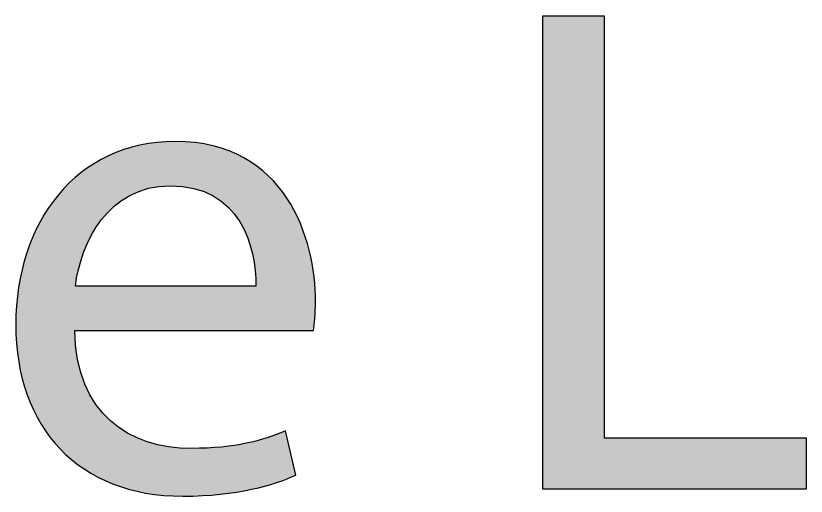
# Model space of a CAD drawing. Extents: x 4 to 571, y -212 to -4.
# Drawn here: x 449.5 to 459.64, y -171.9 to -165.74 of the extents above; entities that cross this region are included whole.
import ezdxf

# ---------------------------------------------------------------- set-up
doc = ezdxf.new("R2010")
doc.units = 0
doc.layers.add('LAYER_1', color=7, linetype='CONTINUOUS')

# ---------------------------------------------------------------- blocks, each defined once
blk = doc.blocks.new('*U6')
at = {"layer": 'LAYER_1', "color": 250}
for points in [[(451.08, -167.994), (450.965, -167.438), (451.08, -167.406)], [(451.095, -167.989), (451.08, -167.406), (451.095, -167.402)], [(451.169, -167.966), (451.095, -167.402), (451.169, -167.39)], [(451.189, -167.96), (451.169, -167.39), (451.189, -167.387)], [(451.204, -167.955), (451.189, -167.387), (451.204, -167.385)], [(451.315, -167.935), (451.204, -167.385), (451.315, -167.367)], [(451.339, -167.931), (451.315, -167.367), (451.339, -167.366)], [(451.401, -167.927), (451.339, -167.366), (451.401, -167.363)], [(451.463, -167.923), (451.401, -167.363), (451.463, -167.359)], [(451.484, -167.922), (451.463, -167.359), (451.484, -167.358)], [(451.547, -167.926), (451.484, -167.358), (451.547, -167.355)], [(451.484, -167.922), (451.484, -167.358), (451.547, -167.926)], [(451.547, -167.926), (451.547, -167.355), (451.643, -167.931)], [(451.643, -167.931), (451.643, -167.361), (451.646, -167.932)], [(451.646, -167.932), (451.646, -167.361), (451.754, -167.951)], [(451.754, -167.951), (451.754, -167.367), (451.787, -167.957)], [(451.787, -167.957), (451.787, -167.369), (451.802, -167.961)], [(451.802, -167.961), (451.802, -167.369), (451.917, -167.998)], [(451.917, -167.998), (451.917, -167.39), (452.033, -168.052)], [(450.764, -168.185), (450.746, -167.516), (450.764, -167.509)], [(450.86, -168.11), (450.764, -167.509), (450.86, -167.47)], [(450.887, -168.094), (450.86, -167.47), (450.887, -167.459)], [(450.938, -168.063), (450.887, -167.459), (450.938, -167.445)], [(450.95, -168.055), (450.938, -167.445), (450.95, -167.442)], [(450.965, -168.046), (450.95, -167.442), (450.965, -167.438)], [(452.033, -168.052), (452.033, -167.41), (452.033, -168.052)], [(452.033, -168.052), (452.033, -167.411), (452.126, -168.113)], [(452.126, -168.113), (452.126, -167.44), (452.135, -168.119)], [(452.135, -168.119), (452.135, -167.443), (452.14, -168.123)], [(452.14, -168.123), (452.14, -167.444), (452.225, -168.197)], [(452.225, -168.197), (452.225, -167.471), (452.241, -168.214)], [(452.241, -168.214), (452.241, -167.476), (452.304, -168.283)], [(452.304, -168.283), (452.304, -167.505), (452.371, -168.377)], [(450.555, -168.423), (450.532, -167.624), (450.555, -167.611)], [(450.6, -168.36), (450.555, -167.611), (450.6, -167.587)], [(450.677, -168.268), (450.6, -167.587), (450.677, -167.545)], [(450.692, -168.254), (450.677, -167.545), (450.692, -167.537)], [(450.717, -168.23), (450.692, -167.537), (450.717, -167.528)], [(450.746, -168.202), (450.717, -167.528), (450.746, -167.516)], [(452.371, -168.377), (452.371, -167.536), (452.427, -168.476)], [(452.427, -168.476), (452.427, -167.563), (452.428, -168.479)], [(452.428, -168.479), (452.428, -167.563), (452.458, -168.547)], [(452.458, -168.547), (452.458, -167.582), (452.474, -168.581)], [(452.474, -168.581), (452.474, -167.592), (452.526, -168.751)], [(450.47, -168.561), (450.389, -167.72), (450.47, -167.664)], [(450.511, -168.491), (450.47, -167.664), (450.511, -167.635)], [(450.53, -168.458), (450.511, -167.635), (450.53, -167.625)], [(450.532, -168.456), (450.53, -167.625), (450.532, -167.624)], [(452.526, -168.751), (452.526, -167.626), (452.54, -168.796)], [(452.54, -168.796), (452.54, -167.635), (452.574, -169.009)], [(452.574, -169.009), (452.574, -167.657), (452.582, -169.209)], [(450.297, -169.051), (450.269, -167.817), (450.297, -167.792)], [(450.306, -168.996), (450.297, -167.792), (450.306, -167.784)], [(450.343, -168.875), (450.306, -167.784), (450.343, -167.752)], [(450.373, -168.777), (450.343, -167.752), (450.373, -167.731)], [(450.379, -168.762), (450.373, -167.731), (450.379, -167.727)], [(450.389, -168.739), (450.379, -167.727), (450.389, -167.72)], [(450.189, -171.404), (450.072, -168.013), (450.189, -167.886)], [(450.218, -171.432), (450.189, -167.886), (450.218, -167.861)], [(450.189, -171.404), (450.189, -167.886), (450.218, -171.432)], [(450.26, -171.463), (450.218, -167.861), (450.26, -167.824)], [(450.218, -171.432), (450.218, -167.861), (450.26, -171.463)], [(450.269, -169.776), (450.26, -167.824), (450.269, -167.817)], [(450.072, -171.295), (450.05, -168.037), (450.072, -168.013)], [(450.072, -171.295), (450.072, -168.013), (450.189, -171.404)], [(450.05, -171.269), (449.942, -168.18), (450.05, -168.037)], [(450.05, -171.269), (450.05, -168.037), (450.072, -171.295)], [(449.925, -171.118), (449.828, -168.363), (449.925, -168.203)], [(449.942, -171.143), (449.925, -168.203), (449.942, -168.18)], [(449.925, -171.118), (449.925, -168.203), (449.942, -171.143)], [(449.942, -171.143), (449.942, -168.18), (450.05, -171.269)], [(449.816, -170.954), (449.731, -168.56), (449.816, -168.384)], [(449.828, -170.977), (449.816, -168.384), (449.828, -168.363)], [(449.816, -170.954), (449.816, -168.384), (449.828, -170.977)], [(449.828, -170.977), (449.828, -168.363), (449.925, -171.118)], [(449.722, -170.775), (449.65, -168.769), (449.722, -168.577)], [(449.731, -170.796), (449.722, -168.577), (449.731, -168.56)], [(449.722, -170.775), (449.722, -168.577), (449.731, -170.796)], [(449.731, -170.796), (449.731, -168.56), (449.816, -170.954)], [(449.645, -170.584), (449.587, -168.989), (449.645, -168.783)], [(449.65, -170.602), (449.645, -168.783), (449.65, -168.769)], [(449.645, -170.584), (449.645, -168.783), (449.65, -170.602)], [(449.65, -170.602), (449.65, -168.769), (449.722, -170.775)], [(449.584, -170.381), (449.541, -169.219), (449.584, -169)], [(449.587, -170.395), (449.584, -169), (449.587, -168.989)], [(449.584, -170.381), (449.584, -169), (449.587, -170.395)], [(449.587, -170.395), (449.587, -168.989), (449.645, -170.584)], [(449.54, -170.165), (449.513, -169.459), (449.54, -169.226)], [(449.541, -170.176), (449.54, -169.226), (449.541, -169.219)], [(449.54, -170.165), (449.54, -169.226), (449.541, -170.176)], [(449.541, -170.176), (449.541, -169.219), (449.584, -170.381)], [(449.513, -169.937), (449.504, -169.704), (449.513, -169.461)], [(449.513, -169.946), (449.513, -169.461), (449.513, -169.459)], [(449.513, -169.946), (449.513, -169.459), (449.54, -170.165)], [(449.513, -169.937), (449.513, -169.461), (449.513, -169.946)], [(450.26, -171.463), (450.26, -169.776), (450.269, -171.47)], [(450.269, -171.47), (450.269, -169.867), (450.297, -171.49)], [(450.297, -171.49), (450.297, -170.149), (450.306, -171.498)], [(450.306, -171.498), (450.306, -170.181), (450.343, -171.525)], [(450.343, -171.525), (450.343, -170.306), (450.373, -171.547)], [(450.373, -171.547), (450.373, -170.407), (450.379, -171.552)], [(450.379, -171.552), (450.379, -170.429), (450.389, -171.558)], [(450.389, -171.558), (450.389, -170.464), (450.47, -171.605)], [(450.47, -171.605), (450.47, -170.612), (450.511, -171.63)], [(450.511, -171.63), (450.511, -170.687), (450.53, -171.641)], [(450.53, -171.641), (450.53, -170.723), (450.532, -171.642)], [(450.532, -171.642), (450.532, -170.725), (450.555, -171.656)], [(450.555, -171.656), (450.555, -170.752), (450.6, -171.676)], [(450.6, -171.676), (450.6, -170.802), (450.677, -171.711)], [(450.677, -171.711), (450.677, -170.89), (450.692, -171.718)], [(450.692, -171.718), (450.692, -170.907), (450.717, -171.729)], [(450.717, -171.729), (450.717, -170.934), (450.746, -171.742)], [(450.746, -171.742), (450.746, -170.955), (450.764, -171.748)], [(450.764, -171.748), (450.764, -170.968), (450.86, -171.78)], [(450.86, -171.78), (450.86, -171.037), (450.887, -171.789)], [(450.887, -171.789), (450.887, -171.056), (450.938, -171.806)], [(450.938, -171.806), (450.938, -171.092), (450.95, -171.81)], [(450.95, -171.81), (450.95, -171.098), (450.965, -171.814)], [(450.965, -171.814), (450.965, -171.104), (451.08, -171.84)], [(451.08, -171.84), (451.08, -171.155), (451.095, -171.843)], [(452.726, -171.759), (452.595, -171.187), (452.726, -171.152)], [(452.741, -171.754), (452.726, -171.152), (452.741, -171.146)], [(452.848, -171.726), (452.741, -171.146), (452.848, -171.105)], [(452.87, -171.717), (452.848, -171.105), (452.87, -171.097)], [(452.96, -171.683), (452.87, -171.097), (452.96, -171.063)], [(451.095, -171.843), (451.095, -171.161), (451.169, -171.86)], [(451.169, -171.86), (451.169, -171.194), (451.189, -171.862)], [(451.189, -171.862), (451.189, -171.203), (451.204, -171.864)], [(451.204, -171.864), (451.204, -171.206), (451.315, -171.879)], [(451.315, -171.879), (451.315, -171.232), (451.339, -171.882)], [(451.339, -171.882), (451.339, -171.238), (451.401, -171.89)], [(451.401, -171.89), (451.401, -171.253), (451.463, -171.893)], [(452.225, -171.86), (452.14, -171.271), (452.225, -171.258)], [(452.241, -171.858), (452.225, -171.258), (452.241, -171.256)], [(452.304, -171.848), (452.241, -171.256), (452.304, -171.246)], [(452.371, -171.837), (452.304, -171.246), (452.371, -171.236)], [(452.427, -171.828), (452.371, -171.236), (452.427, -171.228)], [(452.428, -171.828), (452.427, -171.228), (452.428, -171.228)], [(452.458, -171.823), (452.428, -171.228), (452.458, -171.223)], [(452.474, -171.821), (452.458, -171.223), (452.474, -171.219)], [(452.526, -171.813), (452.474, -171.219), (452.526, -171.205)], [(452.54, -171.809), (452.526, -171.205), (452.54, -171.201)], [(452.574, -171.8), (452.54, -171.201), (452.574, -171.192)], [(452.582, -171.797), (452.574, -171.192), (452.582, -171.19)], [(452.595, -171.794), (452.582, -171.19), (452.595, -171.187)], [(451.463, -171.893), (451.463, -171.267), (451.484, -171.894)], [(451.484, -171.894), (451.484, -171.269), (451.547, -171.896)], [(451.547, -171.896), (451.547, -171.273), (451.643, -171.9)], [(451.643, -171.9), (451.643, -171.28), (451.646, -171.9)], [(451.787, -171.893), (451.754, -171.288), (451.787, -171.287)], [(451.802, -171.892), (451.787, -171.287), (451.802, -171.286)], [(451.917, -171.886), (451.802, -171.286), (451.917, -171.281)], [(452.033, -171.881), (451.917, -171.281), (452.033, -171.276)], [(452.126, -171.876), (452.033, -171.276), (452.126, -171.272)], [(452.033, -171.881), (452.033, -171.276), (452.033, -171.276)], [(452.135, -171.874), (452.126, -171.272), (452.135, -171.271)], [(452.14, -171.874), (452.135, -171.271), (452.14, -171.271)]]:
    blk.add_solid(points, dxfattribs=at)
at = {"layer": 'LAYER_1', "color": 250, "extrusion": (0, 0, -1)}
for points in [[(-451.08, -167.994), (-451.08, -167.406), (-451.095, -167.989)], [(-451.095, -167.989), (-451.095, -167.402), (-451.169, -167.966)], [(-451.169, -167.966), (-451.169, -167.39), (-451.189, -167.96)], [(-451.189, -167.96), (-451.189, -167.387), (-451.204, -167.955)], [(-451.204, -167.955), (-451.204, -167.385), (-451.315, -167.935)], [(-451.315, -167.935), (-451.315, -167.367), (-451.339, -167.931)], [(-451.339, -167.931), (-451.339, -167.366), (-451.401, -167.927)], [(-451.401, -167.927), (-451.401, -167.363), (-451.463, -167.923)], [(-451.463, -167.923), (-451.463, -167.359), (-451.484, -167.922)], [(-451.643, -167.931), (-451.547, -167.355), (-451.643, -167.361)], [(-451.646, -167.932), (-451.643, -167.361), (-451.646, -167.361)], [(-451.754, -167.951), (-451.646, -167.361), (-451.754, -167.367)], [(-451.787, -167.957), (-451.754, -167.367), (-451.787, -167.369)], [(-451.802, -167.961), (-451.787, -167.369), (-451.802, -167.369)], [(-451.917, -167.998), (-451.802, -167.369), (-451.917, -167.39)], [(-452.033, -168.052), (-451.917, -167.39), (-452.033, -167.41)], [(-450.764, -168.185), (-450.764, -167.509), (-450.86, -168.11)], [(-450.86, -168.11), (-450.86, -167.47), (-450.887, -168.094)], [(-450.887, -168.094), (-450.887, -167.459), (-450.938, -168.063)], [(-450.938, -168.063), (-450.938, -167.445), (-450.95, -168.055)], [(-450.95, -168.055), (-450.95, -167.442), (-450.965, -168.046)], [(-450.965, -168.046), (-450.965, -167.438), (-451.08, -167.994)], [(-452.033, -168.052), (-452.033, -167.41), (-452.033, -167.411)], [(-452.126, -168.113), (-452.033, -167.411), (-452.126, -167.44)], [(-452.135, -168.119), (-452.126, -167.44), (-452.135, -167.443)], [(-452.14, -168.123), (-452.135, -167.443), (-452.14, -167.444)], [(-452.225, -168.197), (-452.14, -167.444), (-452.225, -167.471)], [(-452.241, -168.214), (-452.225, -167.471), (-452.241, -167.476)], [(-452.304, -168.283), (-452.241, -167.476), (-452.304, -167.505)], [(-452.371, -168.377), (-452.304, -167.505), (-452.371, -167.536)], [(-450.555, -168.423), (-450.555, -167.611), (-450.6, -168.36)], [(-450.6, -168.36), (-450.6, -167.587), (-450.677, -168.268)], [(-450.677, -168.268), (-450.677, -167.545), (-450.692, -168.254)], [(-450.692, -168.254), (-450.692, -167.537), (-450.717, -168.23)], [(-450.717, -168.23), (-450.717, -167.528), (-450.746, -168.202)], [(-450.746, -168.202), (-450.746, -167.516), (-450.764, -168.185)], [(-452.427, -168.476), (-452.371, -167.536), (-452.427, -167.563)], [(-452.428, -168.479), (-452.427, -167.563), (-452.428, -167.563)], [(-452.458, -168.547), (-452.428, -167.563), (-452.458, -167.582)], [(-452.474, -168.581), (-452.458, -167.582), (-452.474, -167.592)], [(-452.526, -168.751), (-452.474, -167.592), (-452.526, -167.626)], [(-450.47, -168.561), (-450.47, -167.664), (-450.511, -168.491)], [(-450.511, -168.491), (-450.511, -167.635), (-450.53, -168.458)], [(-450.53, -168.458), (-450.53, -167.625), (-450.532, -168.456)], [(-450.532, -168.456), (-450.532, -167.624), (-450.555, -168.423)], [(-452.54, -168.796), (-452.526, -167.626), (-452.54, -167.635)], [(-452.574, -169.009), (-452.54, -167.635), (-452.574, -167.657)], [(-452.582, -169.209), (-452.574, -167.657), (-452.582, -167.662)], [(-452.582, -169.776), (-452.582, -167.662), (-452.595, -169.776)], [(-452.595, -169.776), (-452.582, -167.662), (-452.595, -167.67)], [(-452.595, -169.776), (-452.595, -167.67), (-452.726, -169.776)], [(-452.726, -169.776), (-452.595, -167.67), (-452.726, -167.78)], [(-450.297, -169.051), (-450.297, -167.792), (-450.306, -168.996)], [(-450.306, -168.996), (-450.306, -167.784), (-450.343, -168.875)], [(-450.343, -168.875), (-450.343, -167.752), (-450.373, -168.777)], [(-450.373, -168.777), (-450.373, -167.731), (-450.379, -168.762)], [(-450.379, -168.762), (-450.379, -167.727), (-450.389, -168.739)], [(-450.389, -168.739), (-450.389, -167.72), (-450.47, -168.561)], [(-452.726, -169.776), (-452.726, -167.78), (-452.741, -169.776)], [(-452.741, -169.776), (-452.726, -167.78), (-452.741, -167.793)], [(-452.741, -169.776), (-452.741, -167.793), (-452.848, -169.776)], [(-452.848, -169.776), (-452.741, -167.793), (-452.848, -167.908)], [(-450.26, -169.776), (-450.26, -167.824), (-450.269, -169.776)], [(-450.269, -169.209), (-450.269, -167.817), (-450.297, -169.051)], [(-452.848, -169.776), (-452.848, -167.908), (-452.87, -169.776)], [(-452.87, -169.776), (-452.848, -167.908), (-452.87, -167.931)], [(-452.87, -169.776), (-452.87, -167.931), (-452.96, -169.776)], [(-452.96, -169.776), (-452.87, -167.931), (-452.96, -168.054)], [(-452.96, -169.776), (-452.96, -168.054), (-452.98, -169.776)], [(-452.98, -169.776), (-452.96, -168.054), (-452.98, -168.081)], [(-452.98, -169.776), (-452.98, -168.081), (-453.095, -169.776)], [(-453.095, -169.776), (-452.98, -168.081), (-453.095, -168.298)], [(-453.095, -169.776), (-453.095, -168.298), (-453.152, -169.776)], [(-453.152, -169.776), (-453.095, -168.298), (-453.152, -168.406)], [(-453.152, -169.776), (-453.152, -168.406), (-453.266, -169.776)], [(-453.266, -169.776), (-453.152, -168.406), (-453.266, -168.749)], [(-453.266, -169.776), (-453.266, -168.749), (-453.32, -169.776)], [(-453.32, -169.776), (-453.266, -168.749), (-453.32, -169.046)], [(-453.32, -169.776), (-453.32, -169.046), (-453.328, -169.668)], [(-453.328, -169.668), (-453.32, -169.046), (-453.328, -169.089)], [(-453.328, -169.668), (-453.328, -169.089), (-453.347, -169.407)], [(-450.269, -169.776), (-450.269, -169.209), (-450.297, -169.776)], [(-450.297, -169.776), (-450.269, -169.209), (-450.297, -169.209)], [(-450.297, -169.776), (-450.297, -169.209), (-450.306, -169.776)], [(-450.306, -169.776), (-450.297, -169.209), (-450.306, -169.209)], [(-450.306, -169.776), (-450.306, -169.209), (-450.343, -169.776)], [(-450.343, -169.776), (-450.306, -169.209), (-450.343, -169.209)], [(-450.343, -169.776), (-450.343, -169.209), (-450.373, -169.776)], [(-450.373, -169.776), (-450.343, -169.209), (-450.373, -169.209)], [(-450.373, -169.776), (-450.373, -169.209), (-450.379, -169.776)], [(-450.379, -169.776), (-450.373, -169.209), (-450.379, -169.209)], [(-450.379, -169.776), (-450.379, -169.209), (-450.389, -169.776)], [(-450.389, -169.776), (-450.379, -169.209), (-450.389, -169.209)], [(-450.389, -169.776), (-450.389, -169.209), (-450.47, -169.776)], [(-450.47, -169.776), (-450.389, -169.209), (-450.47, -169.209)], [(-450.47, -169.776), (-450.47, -169.209), (-450.511, -169.776)], [(-450.511, -169.776), (-450.47, -169.209), (-450.511, -169.209)], [(-450.511, -169.776), (-450.511, -169.209), (-450.53, -169.776)], [(-450.53, -169.776), (-450.511, -169.209), (-450.53, -169.209)], [(-450.53, -169.776), (-450.53, -169.209), (-450.532, -169.776)], [(-450.532, -169.776), (-450.53, -169.209), (-450.532, -169.209)], [(-450.532, -169.776), (-450.532, -169.209), (-450.555, -169.776)], [(-450.555, -169.776), (-450.532, -169.209), (-450.555, -169.209)], [(-450.555, -169.776), (-450.555, -169.209), (-450.6, -169.776)], [(-450.6, -169.776), (-450.555, -169.209), (-450.6, -169.209)], [(-450.6, -169.776), (-450.6, -169.209), (-450.677, -169.776)], [(-450.677, -169.776), (-450.6, -169.209), (-450.677, -169.209)], [(-450.677, -169.776), (-450.677, -169.209), (-450.692, -169.776)], [(-450.692, -169.776), (-450.677, -169.209), (-450.692, -169.209)], [(-450.692, -169.776), (-450.692, -169.209), (-450.717, -169.776)], [(-450.717, -169.776), (-450.692, -169.209), (-450.717, -169.209)], [(-450.717, -169.776), (-450.717, -169.209), (-450.746, -169.776)], [(-450.746, -169.776), (-450.717, -169.209), (-450.746, -169.209)], [(-450.746, -169.776), (-450.746, -169.209), (-450.764, -169.776)], [(-450.764, -169.776), (-450.746, -169.209), (-450.764, -169.209)], [(-450.764, -169.776), (-450.764, -169.209), (-450.86, -169.776)], [(-450.86, -169.776), (-450.764, -169.209), (-450.86, -169.209)], [(-450.86, -169.776), (-450.86, -169.209), (-450.887, -169.776)], [(-450.887, -169.776), (-450.86, -169.209), (-450.887, -169.209)], [(-450.887, -169.776), (-450.887, -169.209), (-450.938, -169.776)], [(-450.938, -169.776), (-450.887, -169.209), (-450.938, -169.209)], [(-450.938, -169.776), (-450.938, -169.209), (-450.95, -169.776)], [(-450.95, -169.776), (-450.938, -169.209), (-450.95, -169.209)], [(-450.95, -169.776), (-450.95, -169.209), (-450.965, -169.776)], [(-450.965, -169.776), (-450.95, -169.209), (-450.965, -169.209)], [(-450.965, -169.776), (-450.965, -169.209), (-451.08, -169.776)], [(-451.08, -169.776), (-450.965, -169.209), (-451.08, -169.209)], [(-451.08, -169.776), (-451.08, -169.209), (-451.095, -169.776)], [(-451.095, -169.776), (-451.08, -169.209), (-451.095, -169.209)], [(-451.095, -169.776), (-451.095, -169.209), (-451.169, -169.776)], [(-451.169, -169.776), (-451.095, -169.209), (-451.169, -169.209)], [(-451.169, -169.776), (-451.169, -169.209), (-451.189, -169.776)], [(-451.189, -169.776), (-451.169, -169.209), (-451.189, -169.209)], [(-451.189, -169.776), (-451.189, -169.209), (-451.204, -169.776)], [(-451.204, -169.776), (-451.189, -169.209), (-451.204, -169.209)], [(-451.204, -169.776), (-451.204, -169.209), (-451.315, -169.776)], [(-451.315, -169.776), (-451.204, -169.209), (-451.315, -169.209)], [(-451.315, -169.776), (-451.315, -169.209), (-451.339, -169.776)], [(-451.339, -169.776), (-451.315, -169.209), (-451.339, -169.209)], [(-451.339, -169.776), (-451.339, -169.209), (-451.401, -169.776)], [(-451.401, -169.776), (-451.339, -169.209), (-451.401, -169.209)], [(-451.401, -169.776), (-451.401, -169.209), (-451.463, -169.776)], [(-451.463, -169.776), (-451.401, -169.209), (-451.463, -169.209)], [(-451.463, -169.776), (-451.463, -169.209), (-451.484, -169.776)], [(-451.484, -169.776), (-451.463, -169.209), (-451.484, -169.209)], [(-451.484, -169.776), (-451.484, -169.209), (-451.547, -169.776)], [(-451.547, -169.776), (-451.484, -169.209), (-451.547, -169.209)], [(-451.547, -169.776), (-451.547, -169.209), (-451.643, -169.776)], [(-451.643, -169.776), (-451.547, -169.209), (-451.643, -169.209)], [(-451.643, -169.776), (-451.643, -169.209), (-451.646, -169.776)], [(-451.646, -169.776), (-451.643, -169.209), (-451.646, -169.209)], [(-451.646, -169.776), (-451.646, -169.209), (-451.754, -169.776)], [(-451.754, -169.776), (-451.646, -169.209), (-451.754, -169.209)], [(-451.754, -169.776), (-451.754, -169.209), (-451.787, -169.776)], [(-451.787, -169.776), (-451.754, -169.209), (-451.787, -169.209)], [(-451.787, -169.776), (-451.787, -169.209), (-451.802, -169.776)], [(-451.802, -169.776), (-451.787, -169.209), (-451.802, -169.209)], [(-451.802, -169.776), (-451.802, -169.209), (-451.917, -169.776)], [(-451.917, -169.776), (-451.802, -169.209), (-451.917, -169.209)], [(-451.917, -169.776), (-451.917, -169.209), (-452.033, -169.776)], [(-452.033, -169.776), (-451.917, -169.209), (-452.033, -169.209)], [(-452.033, -169.776), (-452.033, -169.209), (-452.033, -169.776)], [(-452.033, -169.776), (-452.033, -169.209), (-452.033, -169.209)], [(-452.033, -169.776), (-452.033, -169.209), (-452.126, -169.776)], [(-452.126, -169.776), (-452.033, -169.209), (-452.126, -169.209)], [(-452.126, -169.776), (-452.126, -169.209), (-452.135, -169.776)], [(-452.135, -169.776), (-452.126, -169.209), (-452.135, -169.209)], [(-452.135, -169.776), (-452.135, -169.209), (-452.14, -169.776)], [(-452.14, -169.776), (-452.135, -169.209), (-452.14, -169.209)], [(-452.14, -169.776), (-452.14, -169.209), (-452.225, -169.776)], [(-452.225, -169.776), (-452.14, -169.209), (-452.225, -169.209)], [(-452.225, -169.776), (-452.225, -169.209), (-452.241, -169.776)], [(-452.241, -169.776), (-452.225, -169.209), (-452.241, -169.209)], [(-452.241, -169.776), (-452.241, -169.209), (-452.304, -169.776)], [(-452.304, -169.776), (-452.241, -169.209), (-452.304, -169.209)], [(-452.304, -169.776), (-452.304, -169.209), (-452.371, -169.776)], [(-452.371, -169.776), (-452.304, -169.209), (-452.371, -169.209)], [(-452.371, -169.776), (-452.371, -169.209), (-452.427, -169.776)], [(-452.427, -169.776), (-452.371, -169.209), (-452.427, -169.209)], [(-452.427, -169.776), (-452.427, -169.209), (-452.428, -169.776)], [(-452.428, -169.776), (-452.427, -169.209), (-452.428, -169.209)], [(-452.428, -169.776), (-452.428, -169.209), (-452.458, -169.776)], [(-452.458, -169.776), (-452.428, -169.209), (-452.458, -169.209)], [(-452.458, -169.776), (-452.458, -169.209), (-452.474, -169.776)], [(-452.474, -169.776), (-452.458, -169.209), (-452.474, -169.209)], [(-452.474, -169.776), (-452.474, -169.209), (-452.526, -169.776)], [(-452.526, -169.776), (-452.474, -169.209), (-452.526, -169.209)], [(-452.526, -169.776), (-452.526, -169.209), (-452.54, -169.776)], [(-452.54, -169.776), (-452.526, -169.209), (-452.54, -169.209)], [(-452.54, -169.776), (-452.54, -169.209), (-452.574, -169.776)], [(-452.574, -169.776), (-452.54, -169.209), (-452.574, -169.209)], [(-452.574, -169.776), (-452.574, -169.209), (-452.582, -169.776)], [(-452.582, -169.776), (-452.574, -169.209), (-452.582, -169.209)], [(-450.269, -171.47), (-450.26, -169.776), (-450.269, -169.867)], [(-450.297, -171.49), (-450.269, -169.867), (-450.297, -170.149)], [(-450.306, -171.498), (-450.297, -170.149), (-450.306, -170.181)], [(-450.343, -171.525), (-450.306, -170.181), (-450.343, -170.306)], [(-450.373, -171.547), (-450.343, -170.306), (-450.373, -170.407)], [(-450.379, -171.552), (-450.373, -170.407), (-450.379, -170.429)], [(-450.389, -171.558), (-450.379, -170.429), (-450.389, -170.464)], [(-450.47, -171.605), (-450.389, -170.464), (-450.47, -170.612)], [(-450.511, -171.63), (-450.47, -170.612), (-450.511, -170.687)], [(-450.53, -171.641), (-450.511, -170.687), (-450.53, -170.723)], [(-450.532, -171.642), (-450.53, -170.723), (-450.532, -170.725)], [(-450.555, -171.656), (-450.532, -170.725), (-450.555, -170.752)], [(-450.6, -171.676), (-450.555, -170.752), (-450.6, -170.802)], [(-450.677, -171.711), (-450.6, -170.802), (-450.677, -170.89)], [(-450.692, -171.718), (-450.677, -170.89), (-450.692, -170.907)], [(-450.717, -171.729), (-450.692, -170.907), (-450.717, -170.934)], [(-450.746, -171.742), (-450.717, -170.934), (-450.746, -170.955)], [(-450.764, -171.748), (-450.746, -170.955), (-450.764, -170.968)], [(-450.86, -171.78), (-450.764, -170.968), (-450.86, -171.037)], [(-450.887, -171.789), (-450.86, -171.037), (-450.887, -171.056)], [(-450.938, -171.806), (-450.887, -171.056), (-450.938, -171.092)], [(-450.95, -171.81), (-450.938, -171.092), (-450.95, -171.098)], [(-450.965, -171.814), (-450.95, -171.098), (-450.965, -171.104)], [(-451.08, -171.84), (-450.965, -171.104), (-451.08, -171.155)], [(-451.095, -171.843), (-451.08, -171.155), (-451.095, -171.161)], [(-452.726, -171.759), (-452.726, -171.152), (-452.741, -171.754)], [(-452.741, -171.754), (-452.741, -171.146), (-452.848, -171.726)], [(-452.848, -171.726), (-452.848, -171.105), (-452.87, -171.717)], [(-452.87, -171.717), (-452.87, -171.097), (-452.96, -171.683)], [(-452.96, -171.683), (-452.96, -171.063), (-452.98, -171.675)], [(-452.98, -171.675), (-452.96, -171.063), (-452.98, -171.148)], [(-452.98, -171.675), (-452.98, -171.148), (-453.095, -171.63)], [(-451.169, -171.86), (-451.095, -171.161), (-451.169, -171.194)], [(-451.189, -171.862), (-451.169, -171.194), (-451.189, -171.203)], [(-451.204, -171.864), (-451.189, -171.203), (-451.204, -171.206)], [(-451.315, -171.879), (-451.204, -171.206), (-451.315, -171.232)], [(-451.339, -171.882), (-451.315, -171.232), (-451.339, -171.238)], [(-451.401, -171.89), (-451.339, -171.238), (-451.401, -171.253)], [(-451.463, -171.893), (-451.401, -171.253), (-451.463, -171.267)], [(-452.225, -171.86), (-452.225, -171.258), (-452.241, -171.858)], [(-452.241, -171.858), (-452.241, -171.256), (-452.304, -171.848)], [(-452.304, -171.848), (-452.304, -171.246), (-452.371, -171.837)], [(-452.371, -171.837), (-452.371, -171.236), (-452.427, -171.828)], [(-452.427, -171.828), (-452.427, -171.228), (-452.428, -171.828)], [(-452.428, -171.828), (-452.428, -171.228), (-452.458, -171.823)], [(-452.458, -171.823), (-452.458, -171.223), (-452.474, -171.821)], [(-452.474, -171.821), (-452.474, -171.219), (-452.526, -171.813)], [(-452.526, -171.813), (-452.526, -171.205), (-452.54, -171.809)], [(-452.54, -171.809), (-452.54, -171.201), (-452.574, -171.8)], [(-452.574, -171.8), (-452.574, -171.192), (-452.582, -171.797)], [(-452.582, -171.797), (-452.582, -171.19), (-452.595, -171.794)], [(-452.595, -171.794), (-452.595, -171.187), (-452.726, -171.759)], [(-451.484, -171.894), (-451.463, -171.267), (-451.484, -171.269)], [(-451.547, -171.896), (-451.484, -171.269), (-451.547, -171.273)], [(-451.643, -171.9), (-451.547, -171.273), (-451.643, -171.28)], [(-451.646, -171.9), (-451.643, -171.28), (-451.646, -171.281)], [(-451.646, -171.9), (-451.646, -171.281), (-451.754, -171.895)], [(-451.754, -171.895), (-451.646, -171.281), (-451.754, -171.288)], [(-451.754, -171.895), (-451.754, -171.288), (-451.787, -171.893)], [(-451.787, -171.893), (-451.787, -171.287), (-451.802, -171.892)], [(-451.802, -171.892), (-451.802, -171.286), (-451.917, -171.886)], [(-451.917, -171.886), (-451.917, -171.281), (-452.033, -171.881)], [(-452.033, -171.881), (-452.033, -171.276), (-452.033, -171.881)], [(-452.033, -171.881), (-452.033, -171.276), (-452.126, -171.876)], [(-452.126, -171.876), (-452.126, -171.272), (-452.135, -171.874)], [(-452.135, -171.874), (-452.135, -171.271), (-452.14, -171.874)], [(-452.14, -171.874), (-452.14, -171.271), (-452.225, -171.86)]]:
    blk.add_solid(points, dxfattribs=at)
blk = doc.blocks.new('*U7')
at = {"layer": 'LAYER_1', "color": 250, "extrusion": (0, 0, -1)}
for points in [[(-456.263, -171.81), (-456.263, -165.744), (-457.046, -171.81)], [(-457.046, -171.81), (-456.263, -165.744), (-457.046, -165.744)]]:
    blk.add_solid(points, dxfattribs=at)
at = {"layer": 'LAYER_1', "color": 250}
for points in [[(457.046, -171.81), (457.046, -171.153), (459.638, -171.81)], [(459.638, -171.81), (457.046, -171.153), (459.638, -171.153)]]:
    blk.add_solid(points, dxfattribs=at)
blk = doc.blocks.new('BLOCK_2')
at = {"layer": 'LAYER_1'}
blk.add_lwpolyline([(456.263, -165.744), (457.046, -165.744), (457.046, -171.153), (459.638, -171.153), (459.638, -171.81), (456.263, -171.81), (456.263, -165.744)], dxfattribs=at)
for points, knots in [([(450.26, -169.776), (450.278, -170.847), (450.962, -171.288), (451.754, -171.288), (452.321, -171.288), (452.663, -171.189), (452.96, -171.063), (452.96, -171.063), (453.095, -171.63), (453.095, -171.63), (452.816, -171.756), (452.339, -171.9), (451.646, -171.9), (450.305, -171.9), (449.504, -171.018), (449.504, -169.704), (449.504, -168.39), (450.278, -167.355), (451.547, -167.355), (452.969, -167.355), (453.347, -168.606), (453.347, -169.407), (453.347, -169.569), (453.329, -169.695), (453.32, -169.776), (453.32, -169.776), (450.26, -169.776), (450.26, -169.776)], [0, 0, 0, 0, 1, 1, 1, 2, 2, 2, 3, 3, 3, 4, 4, 4, 5, 5, 5, 6, 6, 6, 7, 7, 7, 8, 8, 8, 9, 9, 9, 9]), ([(452.582, -169.209), (452.591, -168.705), (452.375, -167.922), (451.484, -167.922), (450.683, -167.922), (450.332, -168.66), (450.269, -169.209), (450.269, -169.209), (452.582, -169.209), (452.582, -169.209)], [0, 0, 0, 0, 1, 1, 1, 2, 2, 2, 3, 3, 3, 3])]:
    blk.add_open_spline(points, degree=3, knots=knots, dxfattribs=at)
at = {"layer": 'LAYER_1', "color": 250}
for name in ['*U7', '*U6']:
    blk.add_blockref(name, (0, 0), dxfattribs=at)

msp = doc.modelspace()

# ---------------------------------------------------------------- block references
at = {"layer": 'LAYER_1'}
msp.add_blockref('BLOCK_2', (0, 0), dxfattribs=at)

doc.saveas('drawing.dxf')
